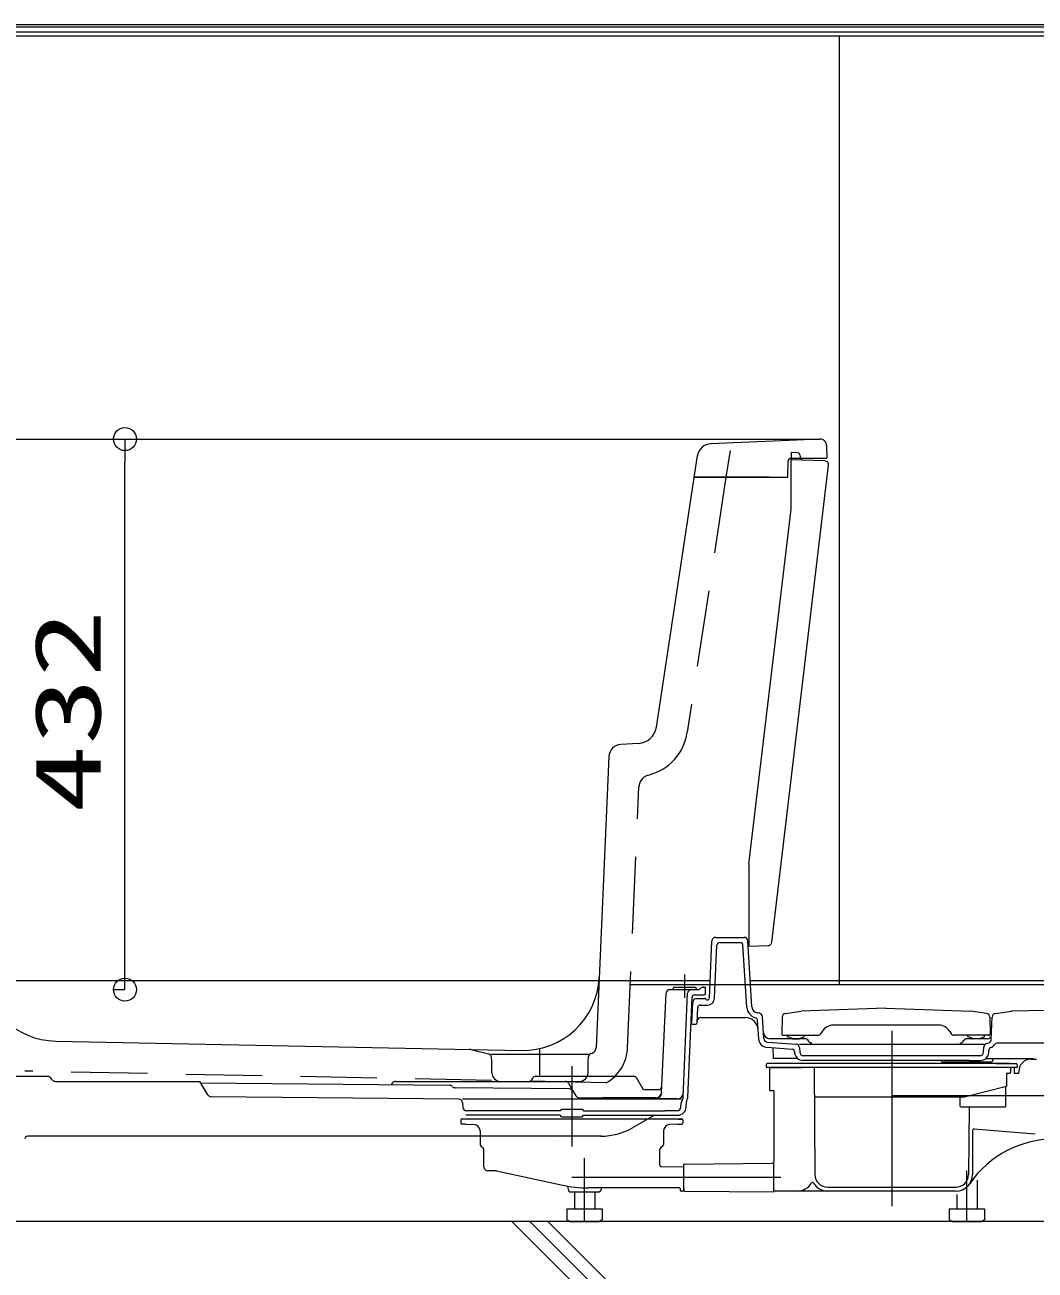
# Model space of a CAD drawing. Units: millimetres on the paper. Extents: x -305 to 305, y -152 to 152.
# Drawn here: x -262.95 to -236.53, y -82.48 to -49.91 of the extents above; entities that cross this region are included whole.
import ezdxf
from ezdxf.enums import TextEntityAlignment as Align

# ---------------------------------------------------------------- set-up
doc = ezdxf.new("R2010")
doc.units = ezdxf.units.MM
doc.linetypes.add('DASHED2', pattern=[3, 2, -1])
doc.linetypes.add('LONG_CHAIN', pattern=[21, 18, -1, 1, -1])
doc.layers.add('0-0_0', color=7, linetype='Continuous', lineweight=9)
doc.layers.add('0-2_VIEW0004', color=7, linetype='Continuous', lineweight=9)
doc.styles.add('ＭＳ ゴシック', font='')
doc.styles.get('ＭＳ ゴシック').set_extended_font_data('MS Gothic')

# ---------------------------------------------------------------- blocks, each defined once
blk = doc.blocks.new('_ORIGIN')
at = {"layer": '0-0_0'}
blk.add_line((0, 0), (-1, 0), dxfattribs=at)
blk.add_circle((0, 0), 0.5, dxfattribs=at)

msp = doc.modelspace()

# ---------------------------------------------------------------- linework, layer by layer
at = {"layer": '0-2_VIEW0004'}
for p, q in [((-208.477, -49.913), (-268.144, -49.913)), ((-268.111, -49.963), (-208.511, -49.963)), ((-268.111, -50.097), (-208.511, -50.097)), ((-266.644, -50.197), (-209.977, -50.197)), ((-268.1, -60.747), (-242.15, -60.747)), ((-260.484, -60.747), (-260.333, -60.747)), ((-242.157, -60.747), (-245.009, -60.867)), ((-246.433, -68.282), (-245.356, -61.179)), ((-242.904, -61.097), (-242.904, -61.288)), ((-242.757, -61.102), (-242.904, -61.097)), ((-242.661, -61.232), (-242.661, -61.202)), ((-241.983, -60.91), (-241.977, -61.247)), ((-260.333, -74.547), (-260.333, -61.347)), ((-243.415, -73.908), (-241.928, -61.431)), ((-242.993, -61.73), (-242.982, -61.312)), ((-242.916, -61.247), (-241.977, -61.247)), ((-242.024, -61.319), (-242.904, -61.288)), ((-242.904, -62.578), (-242.904, -61.288)), ((-243.477, -61.747), (-245.442, -61.747)), ((-245.442, -61.747), (-243.01, -61.747)), ((-244.011, -71.866), (-242.904, -62.578)), ((-246.901, -68.707), (-247.359, -68.731)), ((-247.674, -69.049), (-248.007, -76.659)), ((-244.011, -71.866), (-244.011, -74.013)), ((-244.011, -74.013), (-243.51, -73.996)), ((-260.619, -75.147), (-260.333, -75.147)), ((-247.115, -75.013), (-207.977, -75.013)), ((-262.144, -76.495), (-249.965, -76.738)), ((-251.287, -76.716), (-250.821, -76.829)), ((-248.206, -76.847), (-250.748, -76.847)), ((-248.146, -76.821), (-248.112, -76.807)), ((-250.739, -77.026), (-250.744, -76.921)), ((-250.739, -77.326), (-250.739, -77.026)), ((-248.216, -77.026), (-248.209, -76.908)), ((-248.216, -77.026), (-248.209, -76.908)), ((-248.216, -77.326), (-248.216, -77.026)), ((-250.506, -77.547), (-248.449, -77.547)), ((-202.399, -81.213), (-273.644, -81.213)), ((-246.212, -85.213), (-250.212, -81.213)), ((-245.74, -85.213), (-249.74, -81.213)), ((-245.269, -85.213), (-249.269, -81.213))]:
    msp.add_line(p, q, dxfattribs=at)
at = {"layer": '0-2_VIEW0004', "color": 5}
for p, q in [((-241.644, -75.013), (-241.644, -50.197)), ((-245.046, -75.366), (-244.981, -73.876)), ((-244.881, -73.78), (-244.138, -73.78)), ((-244.783, -73.917), (-244.235, -73.917)), ((-243.933, -75.601), (-244.038, -73.874)), ((-244.91, -75.371), (-244.849, -73.98)), ((-244.069, -75.609), (-244.169, -73.979)), ((-245.027, -74.913), (-268.977, -74.913)), ((-246.081, -75.147), (-246.08, -75.147)), ((-246.08, -75.147), (-245.515, -75.147)), ((-245.977, -75.08), (-246.011, -75.147)), ((-245.977, -75.08), (-245.411, -75.08)), ((-245.515, -75.147), (-245.352, -75.147)), ((-245.377, -75.147), (-245.411, -75.08)), ((-245.273, -75.109), (-245.281, -75.117)), ((-245.244, -75.08), (-245.147, -75.08)), ((-245.15, -75.251), (-245.147, -75.08)), ((-207.644, -74.913), (-243.975, -74.913)), ((-209.144, -75.147), (-237.143, -75.713)), ((-246.295, -77.842), (-246.181, -75.242)), ((-245.733, -77.961), (-245.615, -75.242)), ((-245.614, -77.967), (-245.499, -75.347)), ((-245.506, -76.047), (-245.481, -75.476)), ((-245.506, -76.047), (-245.481, -75.476)), ((-245.433, -75.283), (-245.183, -75.283)), ((-245.381, -75.38), (-245.163, -75.38)), ((-245.284, -75.55), (-245.096, -75.55)), ((-245.368, -76.015), (-245.351, -75.614)), ((-245.267, -75.88), (-244.105, -75.88)), ((-243.737, -75.766), (-243.797, -75.754)), ((-243.621, -76.426), (-243.656, -75.858)), ((-243.144, -75.866), (-243.152, -76.306)), ((-243.057, -75.769), (-242.642, -75.713)), ((-240.427, -75.63), (-242.642, -75.713)), ((-240.427, -75.63), (-238.212, -75.713)), ((-237.797, -75.769), (-238.212, -75.713)), ((-237.71, -75.866), (-237.703, -76.306)), ((-237.673, -76.446), (-237.648, -75.864)), ((-237.561, -75.769), (-237.143, -75.713)), ((-245.506, -76.047), (-245.401, -76.047)), ((-243.757, -76.434), (-243.787, -75.946)), ((-239.049, -76.073), (-241.806, -76.073)), ((-243.528, -76.52), (-242.779, -76.574)), ((-242.547, -76.43), (-243.464, -76.43)), ((-243.118, -76.34), (-242.21, -76.34)), ((-243.002, -76.369), (-243.002, -76.34)), ((-242.875, -76.428), (-242.991, -76.384)), ((-242.863, -76.43), (-242.708, -76.43)), ((-242.697, -76.428), (-242.58, -76.384)), ((-242.569, -76.369), (-242.569, -76.34)), ((-242.094, -76.24), (-242.123, -76.29)), ((-238.76, -76.24), (-238.731, -76.29)), ((-237.736, -76.34), (-238.644, -76.34)), ((-237.768, -76.43), (-238.307, -76.43)), ((-238.286, -76.369), (-238.286, -76.34)), ((-238.158, -76.428), (-238.275, -76.384)), ((-237.992, -76.43), (-238.146, -76.43)), ((-237.98, -76.428), (-237.863, -76.384)), ((-237.852, -76.369), (-237.852, -76.34)), ((-237.801, -76.557), (-237.739, -76.536)), ((-243.538, -76.656), (-242.881, -76.703)), ((-242.819, -76.767), (-242.818, -76.79)), ((-237.864, -76.58), (-242.69, -76.58)), ((-242.686, -76.669), (-242.681, -76.784)), ((-237.873, -76.784), (-237.867, -76.647)), ((-237.736, -76.79), (-237.734, -76.723)), ((-236.132, -76.547), (-237.506, -76.547)), ((-243.561, -77.116), (-243.561, -77.183)), ((-236.994, -77.183), (-243.561, -77.183)), ((-237.193, -77.083), (-243.527, -77.083)), ((-243.466, -77.18), (-242.633, -77.18)), ((-243.461, -77.183), (-243.415, -77.183)), ((-243.013, -77.183), (-243.244, -77.183)), ((-242.301, -77), (-242.598, -77)), ((-242.301, -76.88), (-242.581, -76.88)), ((-242.309, -77.183), (-242.285, -79.986)), ((-238.254, -76.88), (-242.301, -76.88)), ((-238.254, -77), (-242.301, -77)), ((-237.693, -77.047), (-238.926, -77.047)), ((-237.973, -76.88), (-238.254, -76.88)), ((-238.254, -77), (-237.956, -77)), ((-237.813, -76.947), (-236.566, -76.947)), ((-237.628, -76.981), (-237.628, -76.947)), ((-237.544, -77.083), (-237.027, -77.083)), ((-237.173, -77.216), (-237.139, -77.183)), ((-237.077, -77.183), (-237.077, -77.316)), ((-236.994, -77.116), (-236.994, -77.183)), ((-236.634, -76.966), (-236.49, -76.966)), ((-264.606, -77.413), (-262.357, -77.413)), ((-262.444, -77.413), (-262.368, -77.413)), ((-262.229, -77.511), (-262.281, -77.449)), ((-249.673, -77.463), (-249.721, -77.547)), ((-249.586, -77.413), (-247.035, -77.413)), ((-246.771, -77.771), (-246.948, -77.463)), ((-243.477, -77.199), (-243.477, -77.766)), ((-237.277, -77.349), (-237.277, -77.683)), ((-237.277, -77.366), (-237.277, -77.433)), ((-237.261, -77.333), (-237.191, -77.333)), ((-237.173, -77.216), (-237.174, -77.316)), ((-237.061, -77.333), (-236.967, -77.333)), ((-236.951, -77.283), (-236.951, -77.316)), ((-262.152, -77.547), (-261.47, -77.547)), ((-261.47, -77.547), (-258.368, -77.547)), ((-258.168, -77.898), (-258.37, -77.547)), ((-258.349, -77.583), (-251.843, -77.648)), ((-253.36, -77.633), (-253.339, -77.597)), ((-253.253, -77.547), (-252.445, -77.547)), ((-252.445, -77.547), (-248.817, -77.547)), ((-248.701, -77.746), (-251.694, -77.716)), ((-248.73, -77.597), (-248.615, -77.796)), ((-248.615, -77.796), (-248.543, -77.921)), ((-246.388, -77.771), (-246.771, -77.771)), ((-243.461, -77.783), (-243.377, -77.783)), ((-243.361, -77.799), (-243.361, -79.629)), ((-243.361, -77.799), (-243.361, -79.655)), ((-238.373, -77.949), (-237.277, -77.676)), ((-237.304, -77.683), (-237.304, -78.216)), ((-251.602, -78.012), (-258.082, -77.948)), ((-245.781, -78.013), (-251.507, -78.013)), ((-251.503, -78.108), (-251.498, -78.218)), ((-246.439, -78.002), (-246.451, -78.002)), ((-246.423, -78.003), (-246.439, -78.002)), ((-245.894, -78.004), (-246.129, -78.004)), ((-245.79, -78.218), (-245.785, -78.108)), ((-245.653, -78.224), (-245.647, -78.09)), ((-242.303, -77.949), (-238.373, -77.949)), ((-238.495, -77.966), (-238.495, -78.183)), ((-250.69, -78.433), (-251.415, -78.433)), ((-251.084, -78.313), (-251.398, -78.313)), ((-250.69, -78.313), (-251.084, -78.313)), ((-248.951, -78.313), (-250.69, -78.313)), ((-248.951, -78.433), (-250.69, -78.433)), ((-248.911, -78.273), (-248.951, -78.313)), ((-248.911, -78.473), (-248.951, -78.433)), ((-248.911, -78.273), (-248.377, -78.273)), ((-248.377, -78.273), (-248.337, -78.313)), ((-248.337, -78.313), (-246.597, -78.313)), ((-248.337, -78.433), (-246.597, -78.433)), ((-246.481, -78.433), (-247.061, -78.763)), ((-246.597, -78.313), (-246.204, -78.313)), ((-246.597, -78.433), (-245.873, -78.433)), ((-245.89, -78.313), (-246.204, -78.313)), ((-238.461, -78.216), (-237.304, -78.216)), ((-238.254, -78.233), (-238.269, -79.986)), ((-251.544, -78.549), (-251.544, -78.633)), ((-245.761, -78.533), (-251.527, -78.533)), ((-251.423, -78.666), (-251.511, -78.666)), ((-251.423, -78.666), (-251.203, -78.676)), ((-245.864, -78.666), (-246.084, -78.676)), ((-245.867, -78.533), (-245.761, -78.533)), ((-245.864, -78.666), (-245.777, -78.666)), ((-245.744, -78.549), (-245.744, -78.633)), ((-238.125, -78.792), (-236.527, -78.917)), ((-247.869, -78.98), (-262.869, -78.98)), ((-251.044, -78.842), (-251.044, -79.194)), ((-249.009, -79.015), (-249.01, -79.014)), ((-247.617, -79.018), (-247.612, -79.015)), ((-246.244, -78.842), (-246.244, -79.149)), ((-238.161, -78.825), (-238.161, -79.983)), ((-251.014, -79.249), (-250.974, -79.276)), ((-250.944, -79.783), (-250.944, -79.332)), ((-246.344, -79.742), (-246.344, -79.332)), ((-246.274, -79.249), (-246.314, -79.276)), ((-246.244, -79.149), (-246.244, -79.194)), ((-246.311, -79.775), (-245.711, -79.778)), ((-245.711, -80.337), (-245.711, -79.725)), ((-245.694, -79.708), (-243.394, -79.688)), ((-243.361, -80.437), (-243.361, -79.688)), ((-240.277, -79.55), (-240.269, -79.55)), ((-250.611, -79.883), (-250.844, -79.883)), ((-250.611, -79.883), (-248.923, -80.255)), ((-247.927, -80.447), (-248.694, -80.447)), ((-248.577, -80.447), (-248.577, -80.88)), ((-245.827, -80.333), (-248.205, -80.333)), ((-248.044, -80.447), (-248.044, -80.88)), ((-245.811, -80.349), (-245.811, -80.383)), ((-245.744, -80.416), (-245.777, -80.416)), ((-245.711, -80.4), (-245.711, -80.337)), ((-245.711, -80.338), (-245.711, -80.383)), ((-245.694, -80.416), (-243.361, -80.437)), ((-238.594, -80.416), (-243.361, -80.416)), ((-241.952, -80.316), (-238.603, -80.316)), ((-238.044, -80.129), (-238.044, -80.88)), ((-238.577, -80.502), (-238.577, -80.88)), ((-248.772, -80.88), (-248.772, -81.168)), ((-248.772, -80.88), (-247.849, -80.88)), ((-247.849, -80.88), (-247.849, -81.168)), ((-238.772, -80.88), (-237.849, -80.88)), ((-238.772, -80.88), (-238.772, -81.168)), ((-237.849, -80.88), (-237.849, -81.168)), ((-248.694, -81.213), (-248.772, -81.168)), ((-248.694, -81.213), (-247.927, -81.213)), ((-247.849, -81.168), (-247.927, -81.213)), ((-238.694, -81.213), (-238.772, -81.168)), ((-238.694, -81.213), (-237.927, -81.213)), ((-237.849, -81.168), (-237.927, -81.213))]:
    msp.add_line(p, q, dxfattribs=at)
at = {"layer": '0-2_VIEW0004', "color": 4, "linetype": 'DASHED2'}
for p, q in [((-244.507, -61.046), (-244.613, -61.747)), ((-244.613, -61.747), (-245.624, -68.415)), ((-247.187, -76.673), (-246.889, -69.843)), ((-247.746, -77.583), (-262.954, -77.279))]:
    msp.add_line(p, q, dxfattribs=at)
at = {"layer": '0-2_VIEW0004', "color": 5, "linetype": 'LONG_CHAIN'}
for p, q in [((-245.694, -74.75), (-245.694, -75.363)), ((-240.277, -76.229), (-240.277, -77.479)), ((-240.277, -76.845), (-240.277, -80.808)), ((-248.644, -77.15), (-248.644, -78.871)), ((-240.277, -76.892), (-240.277, -77.824)), ((-248.644, -77.287), (-248.644, -79.247)), ((-240.277, -77.913), (-229.833, -77.913)), ((-248.311, -81.213), (-248.311, -79.556)), ((-248.644, -80.049), (-244.409, -80.049)), ((-246.001, -80.049), (-243.179, -80.049)), ((-238.311, -81.213), (-238.311, -79.889))]:
    msp.add_line(p, q, dxfattribs=at)
at = {"layer": '0-2_VIEW0004', "linetype": 'LONG_CHAIN'}
msp.add_line((-249.477, -77.38), (-249.477, -76.713), dxfattribs=at)
at = {"layer": '0-2_VIEW0004', "color": 5, "linetype": 'DASHED2'}
msp.add_line((-238.382, -78.216), (-237.625, -78.216), dxfattribs=at)
at = {"layer": '0-2_VIEW0004', "color": 5}
for points in [[(-242.742, -76.947), (-243.371, -76.947), (-243.375, -76.668)], [(-246.46, -77.978), (-246.522, -77.978), (-246.742, -77.979), (-246.963, -77.98), (-247.184, -77.98), (-247.404, -77.981), (-247.625, -77.981), (-247.846, -77.981), (-248.067, -77.982), (-248.287, -77.982), (-248.435, -77.982)], [(-246.458, -78.002), (-246.457, -78.002), (-246.456, -78.002), (-246.454, -78.002), (-246.453, -78.002), (-246.451, -78.002)], [(-246.129, -78.004), (-246.314, -78.003), (-246.377, -78.003), (-246.423, -78.003)], [(-248.911, -78.473), (-248.377, -78.473), (-248.337, -78.433)], [(-248.756, -80.284), (-248.729, -80.406), (-248.694, -80.447)], [(-247.872, -80.33), (-247.897, -80.418), (-247.927, -80.447)]]:
    msp.add_lwpolyline(points, dxfattribs=at)
at = {"layer": '0-2_VIEW0004'}
for centre, radius, start, end in [((-244.993, -61.234), 0.367, 92.4182, 171.3784), ((-242.15, -60.913), 0.167, 1, 91.4971), ((-242.761, -61.202), 0.1, 0, 88.0002), ((-242.916, -61.313), 0.0667, 90, 178.5), ((-242.594, -61.232), 0.0667, 180, 268), ((-242.027, -61.419), 0.1, 353.2049, 88), ((-243.01, -61.73), 0.0167, 270, 358.5), ((-246.927, -68.207), 0.5, 273, 351.3784), ((-247.341, -69.064), 0.333, 93, 177.5), ((-243.514, -73.896), 0.1, 272, 353.2049), ((-262.104, -74.495), 2, 184.2, 268.8542), ((-249.925, -74.739), 2, 268.8542, 357.5), ((-251.326, -76.878), 0.167, 76.341, 88.8542), ((-250.844, -76.926), 0.1, 3, 76.341), ((-248.11, -76.914), 0.1, 111.4815, 177), ((-248.173, -76.652), 0.167, 291.4815, 357.5), ((-250.506, -77.313), 0.233, 183, 270), ((-248.449, -77.313), 0.233, 270, 357)]:
    msp.add_arc(centre, radius, start, end, dxfattribs=at)
at = {"layer": '0-2_VIEW0004', "color": 4, "linetype": 'DASHED2'}
for centre, radius, start, end in [((-246.975, -68.21), 1.367, 284.287, 351.3784), ((-246.556, -69.857), 0.333, 104.287, 177.5), ((-248.286, -76.625), 1.1, 299.4129, 357.5)]:
    msp.add_arc(centre, radius, start, end, dxfattribs=at)
at = {"layer": '0-2_VIEW0004', "color": 5}
for centre, radius, start, end in [((-244.881, -73.88), 0.1, 90, 177.5), ((-244.783, -73.983), 0.0667, 90, 177.5), ((-244.235, -73.983), 0.0667, 3.5, 90), ((-244.138, -73.88), 0.1, 3.5, 90), ((-246.081, -75.247), 0.1, 90, 177.5), ((-245.515, -75.247), 0.1, 90, 177.5), ((-245.352, -75.047), 0.1, 270, 315), ((-245.202, -75.18), 0.1, 90, 135), ((-245.433, -75.35), 0.0667, 90, 177.5), ((-245.381, -75.48), 0.1, 90, 177.5), ((-245.284, -75.617), 0.0667, 90, 177.5), ((-245.183, -75.25), 0.0333, 270, 359), ((-245.163, -75.413), 0.0333, 36.8699, 90), ((-245.096, -75.363), 0.05, 216.8699, 357.5), ((-245.096, -75.363), 0.187, 270, 357.5), ((-245.267, -75.98), 0.1, 90, 177.5), ((-244.105, -76.213), 0.333, 3.5, 90), ((-243.766, -75.59), 0.303, 183.5, 256.2892), ((-243.766, -75.59), 0.167, 183.5, 259.2782), ((-243.854, -75.95), 0.0667, 3.5, 76.2892), ((-243.756, -75.864), 0.1, 3.5, 79.2782), ((-243.044, -75.868), 0.1, 97.5946, 179), ((-237.81, -75.868), 0.1, 1, 82.4054), ((-237.548, -75.868), 0.1, 97.5946, 177.5), ((-237.118, -76.046), 0.333, 91.1592, 97.5946), ((-245.401, -76.013), 0.0333, 270, 357.5), ((-241.806, -76.407), 0.333, 90, 150), ((-239.049, -76.407), 0.333, 30, 90), ((-243.521, -76.42), 0.237, 183.5, 265.8794), ((-243.464, -76.263), 0.167, 183.5, 270), ((-243.521, -76.42), 0.1, 183.5, 265.8794), ((-243.118, -76.307), 0.0333, 179, 270), ((-242.986, -76.369), 0.0167, 180, 249.444), ((-242.863, -76.397), 0.0333, 249.444, 270), ((-242.708, -76.397), 0.0333, 270, 290.5561), ((-242.586, -76.369), 0.0167, 290.5561, 0), ((-242.547, -76.53), 0.1, 25.5556, 90), ((-242.37, -76.438), 0.1, 207.3269, 272.6017), ((-242.21, -76.24), 0.1, 270, 330), ((-238.644, -76.24), 0.1, 210, 270), ((-238.487, -76.443), 0.1, 268.5795, 334.0747), ((-238.307, -76.53), 0.1, 90, 155.6322), ((-238.269, -76.369), 0.0167, 180, 249.444), ((-238.146, -76.397), 0.0333, 249.444, 270), ((-237.992, -76.397), 0.0333, 270, 290.556), ((-237.869, -76.369), 0.0167, 290.5561, 0), ((-237.768, -76.33), 0.1, 270, 357.5), ((-237.773, -76.442), 0.1, 289.5042, 357.5), ((-237.736, -76.307), 0.0333, 270, 1), ((-242.886, -76.77), 0.0667, 2.5, 85.8794), ((-242.598, -76.78), 0.22, 182.5, 270), ((-242.786, -76.673), 0.1, 2.5, 85.8794), ((-242.581, -76.78), 0.1, 182.5, 270), ((-237.973, -76.78), 0.1, 270, 357.5), ((-237.956, -76.78), 0.22, 270, 357.5), ((-237.767, -76.652), 0.1, 109.5042, 177.5), ((-237.667, -76.726), 0.0667, 110.4347, 177.5), ((-237.773, -76.442), 0.237, 290.4347, 322.4728), ((-237.506, -76.647), 0.1, 90, 142.4728), ((-243.527, -77.116), 0.0333, 90, 180), ((-243.461, -77.199), 0.0167, 90, 180), ((-238.926, -76.98), 0.0667, 197.4576, 270), ((-237.695, -76.98), 0.0667, 270, 359), ((-237.027, -77.116), 0.0333, 0, 90), ((-236.634, -77.283), 0.317, 90, 180), ((-262.357, -77.513), 0.1, 40, 90), ((-262.357, -77.513), 0.1, 40, 90), ((-262.152, -77.447), 0.1, 220, 270), ((-249.586, -77.513), 0.1, 90, 150), ((-247.035, -77.513), 0.1, 30, 90), ((-237.261, -77.349), 0.0167, 90, 180), ((-237.191, -77.316), 0.0167, 270, 359.5), ((-237.061, -77.316), 0.0167, 180, 270), ((-236.967, -77.316), 0.0167, 270, 0), ((-253.253, -77.647), 0.1, 90, 150), ((-251.844, -77.748), 0.1, 41.2386, 89.4271), ((-251.693, -77.616), 0.1, 221.2387, 269.4271), ((-248.817, -77.647), 0.1, 30, 90), ((-248.702, -77.846), 0.1, 30, 89.4271), ((-246.461, -77.835), 0.167, 270.3076, 357.8635), ((-246.46, -77.811), 0.167, 270.1954, 357.5), ((-246.388, -77.671), 0.1, 270, 357.5), ((-243.461, -77.766), 0.0167, 180, 270), ((-243.377, -77.799), 0.0167, 0, 90), ((-258.081, -77.848), 0.1, 210, 269.4271), ((-251.603, -78.112), 0.1, 2.5, 89.4271), ((-248.456, -77.871), 0.1, 210, 272.4928), ((-245.895, -77.837), 0.167, 270.4117, 357.4994), ((-245.685, -78.112), 0.1, 143.7155, 177.5), ((-245.9, -77.954), 0.167, 323.7155, 357.5), ((-245.9, -77.954), 0.287, 331.7971, 357.5), ((-238.511, -77.966), 0.0167, 0, 90), ((-251.398, -78.213), 0.1, 182.5, 270), ((-245.89, -78.213), 0.1, 270, 357.5), ((-245.873, -78.213), 0.22, 270, 357.5), ((-238.461, -78.183), 0.0333, 180, 270), ((-238.237, -78.233), 0.0167, 90, 179.5), ((-251.527, -78.549), 0.0167, 90, 180), ((-251.511, -78.633), 0.0333, 180, 270), ((-251.211, -78.842), 0.167, 0, 87.5), ((-247.884, -77.313), 1.667, 270, 299.5778), ((-246.077, -78.842), 0.167, 92.5, 180), ((-245.777, -78.633), 0.0333, 270, 0), ((-245.761, -78.549), 0.0167, 0, 90), ((-238.127, -78.825), 0.0333, 85.5, 180), ((-262.883, -79.047), 0.0667, 140.1483, 179), ((-262.869, -79.08), 0.1, 90, 130.7969), ((-236.028, -81.723), 2.667, 88.8333, 145.8572), ((-250.977, -79.194), 0.0667, 180, 236.3099), ((-251.011, -79.332), 0.0667, 0, 56.3099), ((-246.277, -79.332), 0.0667, 123.6901, 180), ((-246.311, -79.194), 0.0667, 303.6901, 0), ((-250.844, -79.783), 0.1, 180, 270), ((-246.311, -79.742), 0.0333, 180, 269.75), ((-245.694, -79.725), 0.0167, 90.5, 180), ((-243.394, -79.655), 0.0333, 270.5, 0), ((-241.952, -79.983), 0.333, 180.5, 270), ((-238.603, -79.983), 0.333, 270, 359.5), ((-238.594, -79.983), 0.433, 270, 0), ((-248.205, -76.999), 3.333, 257.5741, 270), ((-245.827, -80.349), 0.0167, 0, 90), ((-245.777, -80.383), 0.0333, 180, 270), ((-245.744, -80.383), 0.0333, 270, 0), ((-245.694, -80.4), 0.0167, 180, 269.5), ((-242.749, -79.983), 0.433, 270, 328.7188), ((-242.351, -80.225), 0.0333, 31.2812, 148.7188), ((-241.952, -79.983), 0.433, 211.2812, 270)]:
    msp.add_arc(centre, radius, start, end, dxfattribs=at)

# ---------------------------------------------------------------- block references
at = {"layer": '0-2_VIEW0004', "xscale": 0.6, "yscale": 0.6}
for p, rotation in [((-260.333, -60.747), 90), ((-260.333, -75.147), 270)]:
    msp.add_blockref('_ORIGIN', p, dxfattribs=dict(at, rotation=rotation))

# ---------------------------------------------------------------- texts
at = {"layer": '0-2_VIEW0004', "style": 'ＭＳ ゴシック', "width": 1.5}
msp.add_text('432', height=1.732, rotation=90, dxfattribs=at).set_placement((-260.45, -70.517), align=Align.BOTTOM_LEFT)

doc.saveas('drawing.dxf')
